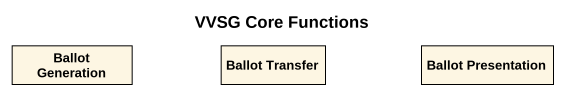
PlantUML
@startuml
title VVSG Core Functions
hide circle
hide empty members
class "Ballot Generation" as Ballot_Generation
class "Ballot Transfer" as Ballot_Transfer
class "Ballot Presentation" as Ballot_Presentation
@enduml
